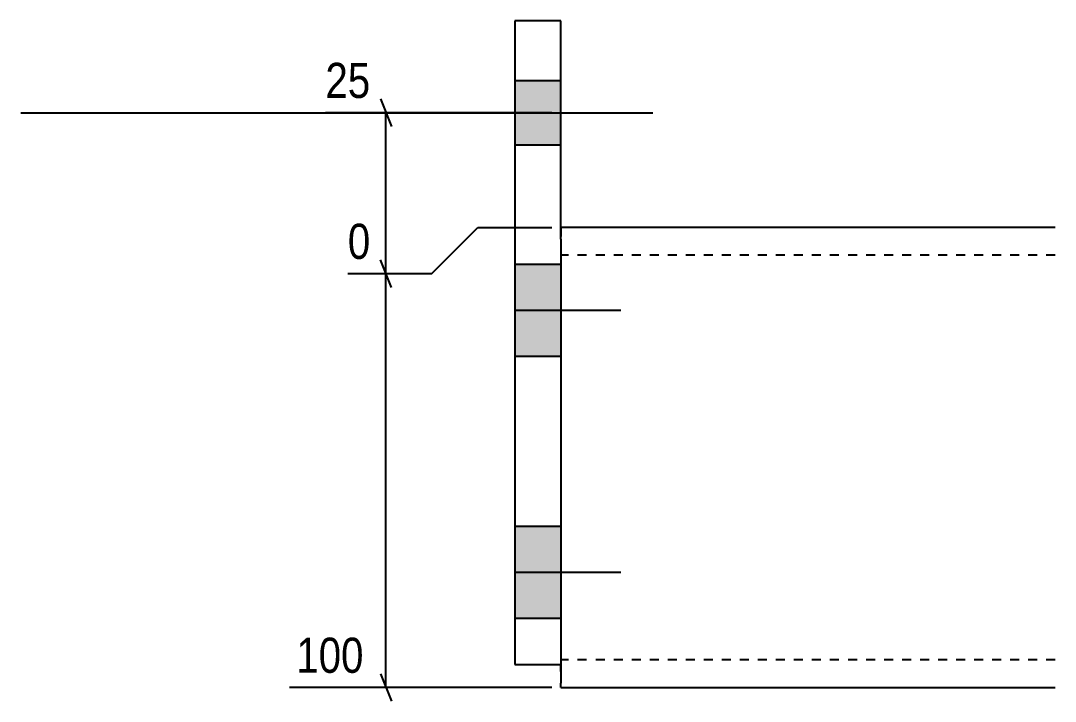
# Model space of a CAD drawing. Header units: millimetres. Extents: x 19 to 35337, y 5 to 1131.
# Drawn here: x 19461.7 to 19686.7, y 4.8 to 152.8 of the extents above; entities that cross this region are included whole.
import ezdxf

# ---------------------------------------------------------------- set-up
doc = ezdxf.new("R2010")
doc.units = ezdxf.units.MM
doc.linetypes.add('DXK_LINE_DOT2', pattern=[3.9198, 1.9599, -1.9599])
doc.layers.add('MÅLSÆTNING', color=7, linetype='Continuous')
doc.layers.add('STÅL', color=7, linetype='Continuous')
doc.styles.add('Arial Narrow', font='ARIALN.TTF', dxfattribs={"height": 0.2})

msp = doc.modelspace()

# ---------------------------------------------------------------- hatches: boundary and pattern name
at = {"layer": 'STÅL', "linetype": 'Continuous'}
for points in [[(19569.15, 139.8), (19569.15, 125.8), (19579.15, 125.8), (19579.15, 139.8)], [(19569.15, 139.8), (19569.15, 125.8), (19579.15, 125.8), (19579.15, 139.8)], [(19579.15, 79.8), (19579.15, 99.8), (19569.15, 99.8), (19569.15, 79.8)], [(19579.15, 22.8), (19579.15, 42.8), (19569.15, 42.8), (19569.15, 22.8)]]:
    msp.add_hatch(color=96, dxfattribs=at).paths.add_polyline_path(points)

# ---------------------------------------------------------------- linework, layer by layer
at = {"layer": 'MÅLSÆTNING', "color": 7, "linetype": 'Continuous'}
for p, q in [((19539.88, 135.8), (19542.28, 129.8)), ((19577.15, 132.8), (19527.93, 132.8)), ((19541.08, 97.8), (19541.08, 132.8)), ((19551.08, 97.8), (19561.08, 107.8)), ((19551.08, 97.8), (19561.08, 107.8)), ((19561.08, 107.8), (19577.15, 107.8)), ((19561.08, 107.8), (19577.15, 107.8)), ((19542.28, 94.8), (19539.88, 100.8)), ((19542.28, 94.8), (19539.88, 100.8)), ((19532.8, 97.8), (19551.08, 97.8)), ((19532.8, 97.8), (19551.08, 97.8)), ((19541.08, 7.8), (19541.08, 97.8)), ((19539.88, 10.8), (19542.28, 4.8)), ((19577.15, 7.8), (19520.14, 7.8))]:
    msp.add_line(p, q, dxfattribs=at)
at = {"layer": 'STÅL', "color": 2, "linetype": 'Continuous'}
for p, q in [((19579.15, 152.8), (19569.15, 152.8)), ((19569.15, 152.8), (19569.15, 12.8)), ((19579.15, 105.28), (19579.15, 152.8)), ((19686.65, 107.8), (19579.15, 107.8)), ((19579.15, 105.28), (19579.15, 19.8)), ((19579.15, 19.8), (19579.15, 8.71)), ((19569.15, 12.8), (19579.15, 12.8)), ((19579.15, 7.8), (19579.15, 8.71)), ((19579.15, 7.8), (19686.65, 7.8))]:
    msp.add_line(p, q, dxfattribs=at)
at = {"layer": 'STÅL', "color": 96, "linetype": 'Continuous'}
for p, q in [((19569.15, 139.8), (19579.15, 139.8)), ((19569.15, 139.8), (19579.15, 139.8)), ((19461.65, 132.8), (19599.15, 132.8)), ((19461.65, 132.8), (19599.15, 132.8)), ((19569.15, 125.8), (19579.15, 125.8)), ((19569.15, 125.8), (19579.15, 125.8)), ((19579.15, 99.8), (19569.15, 99.8)), ((19592.15, 89.8), (19569.15, 89.8)), ((19579.15, 79.8), (19569.15, 79.8)), ((19579.15, 42.8), (19569.15, 42.8)), ((19592.15, 32.8), (19569.15, 32.8)), ((19579.15, 22.8), (19569.15, 22.8))]:
    msp.add_line(p, q, dxfattribs=at)
at = {"layer": 'STÅL', "color": 7, "linetype": 'DXK_LINE_DOT2'}
for p, q in [((19579.15, 107.8), (19579.15, 105.28)), ((19579.15, 105.28), (19579.15, 12.8)), ((19686.65, 101.8), (19579.15, 101.8)), ((19686.65, 13.8), (19579.15, 13.8)), ((19579.15, 11.31), (19579.15, 12.8))]:
    msp.add_line(p, q, dxfattribs=at)

# ---------------------------------------------------------------- wipeouts: each hides what was drawn before it
at = {"color": 0, "linetype": 'Continuous'}
msp.add_wipeout([(19537.82, 9.4), (19537.82, 20.6), (19520, 20.6), (19520, 9.4)], dxfattribs=at).dxf.layer = 'MÅLSÆTNING'

# ---------------------------------------------------------------- next in the draw order: texts
at = {"layer": 'MÅLSÆTNING', "color": 3, "linetype": 'Continuous', "style": 'Arial Narrow'}
msp.add_text('100', height=7.635, dxfattribs=at).set_placement((19521.6, 11))

# ---------------------------------------------------------------- next in the draw order: wipeouts: each hides what was drawn before it
at = {"color": 0, "linetype": 'Continuous'}
for points in [[(19539.28, 134.4), (19539.28, 145.6), (19526.33, 145.6), (19526.33, 134.4)], [(19539.28, 99.4), (19539.28, 110.6), (19531.2, 110.6), (19531.2, 99.4)]]:
    msp.add_wipeout(points, dxfattribs=at).dxf.layer = 'MÅLSÆTNING'

# ---------------------------------------------------------------- next in the draw order: texts
at = {"layer": 'MÅLSÆTNING', "color": 3, "linetype": 'Continuous', "style": 'Arial Narrow'}
for s, height, p in [('25', 7.635, (19527.93, 136)), ('0', 7.64, (19532.8, 101))]:
    msp.add_text(s, height=height, dxfattribs=at).set_placement(p)

doc.saveas('drawing.dxf')
